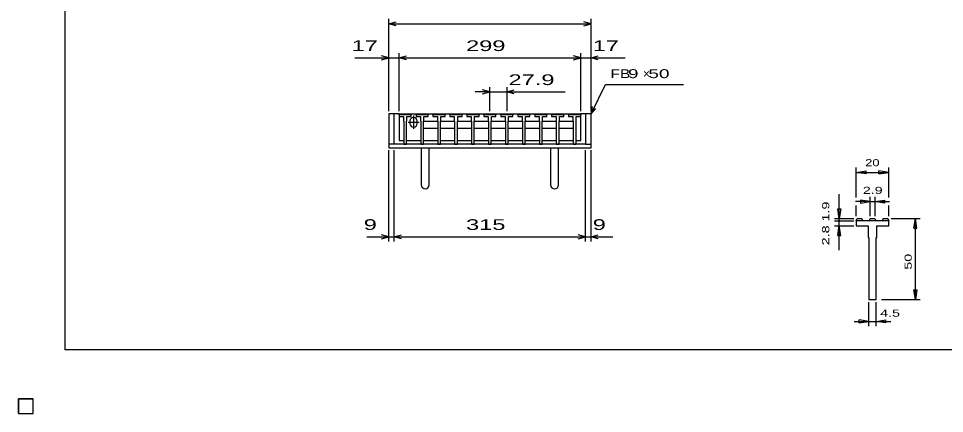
# Model space of a CAD drawing. Units: millimetres, scale not verified. Extents: x -1456 to 1389, y -1026 to 839.
# Drawn here: x -1456 to 68, y -1026 to -376 of the extents above; entities that cross this region are included whole.
import ezdxf
from ezdxf.enums import TextEntityAlignment as Align

# ---------------------------------------------------------------- set-up
doc = ezdxf.new("R2010")
doc.units = ezdxf.units.MM
doc.header["$LTSCALE"] = 8
for name, color, linetype, lineweight in [('0_2', 150, 'Continuous', 25), ('16', 3, 'Continuous', 25), ('19', 6, 'Continuous', 25), ('22', 2, 'Continuous', 25), ('32', 4, 'Continuous', 25)]:
    doc.layers.add(name, color=color, linetype=linetype, lineweight=lineweight)
doc.styles.add('ベクトル', font='')
doc.styles.get('ベクトル').set_extended_font_data('ベクトル')

msp = doc.modelspace()

# ---------------------------------------------------------------- linework, layer by layer
at = {"layer": '0_2'}
for p, q in [((-1379.2, -921.2), (-1379.2, 838.8)), ((1388.8, -921.2), (-1379.2, -921.2))]:
    msp.add_line(p, q, dxfattribs=at)
at = {"layer": '16'}
for p, q in [((-829.5, -534.2), (-829, -532.7)), ((-829.5, -532.7), (-530.5, -532.7)), ((-829.5, -532.7), (-829.5, -576.7)), ((-829, -532.7), (-826.1, -532.7)), ((-826.1, -532.7), (-825.6, -534.2)), ((-821.45, -534.2), (-820.95, -532.7)), ((-820.95, -532.7), (-818.05, -532.7)), ((-818.05, -532.7), (-817.55, -534.2)), ((-813.4, -534.2), (-812.9, -532.7)), ((-812.9, -532.7), (-810, -532.7)), ((-810, -532.7), (-809.5, -534.2)), ((-801.6, -534.2), (-801.1, -532.7)), ((-801.1, -532.7), (-798.2, -532.7)), ((-798.2, -532.7), (-797.7, -534.2)), ((-793.55, -534.2), (-793.05, -532.7)), ((-793.05, -532.7), (-790.15, -532.7)), ((-790.15, -532.7), (-789.65, -534.2)), ((-785.5, -534.2), (-785, -532.7)), ((-785, -532.7), (-782.1, -532.7)), ((-782.1, -532.7), (-781.6, -534.2)), ((-773.7, -534.2), (-773.2, -532.7)), ((-773.2, -532.7), (-770.3, -532.7)), ((-770.3, -532.7), (-769.8, -534.2)), ((-765.65, -534.2), (-765.15, -532.7)), ((-765.15, -532.7), (-762.25, -532.7)), ((-762.25, -532.7), (-761.75, -534.2)), ((-757.6, -534.2), (-757.1, -532.7)), ((-757.1, -532.7), (-754.2, -532.7)), ((-754.2, -532.7), (-753.7, -534.2)), ((-745.8, -534.2), (-745.3, -532.7)), ((-745.3, -532.7), (-742.4, -532.7)), ((-742.4, -532.7), (-741.9, -534.2)), ((-737.75, -534.2), (-737.25, -532.7)), ((-737.25, -532.7), (-734.35, -532.7)), ((-734.35, -532.7), (-733.85, -534.2)), ((-729.7, -534.2), (-729.2, -532.7)), ((-729.2, -532.7), (-726.3, -532.7)), ((-726.3, -532.7), (-725.8, -534.2)), ((-717.9, -534.2), (-717.4, -532.7)), ((-717.4, -532.7), (-714.5, -532.7)), ((-714.5, -532.7), (-714, -534.2)), ((-709.85, -534.2), (-709.35, -532.7)), ((-709.35, -532.7), (-706.45, -532.7)), ((-706.45, -532.7), (-705.95, -534.2)), ((-701.8, -534.2), (-701.3, -532.7)), ((-701.3, -532.7), (-698.4, -532.7)), ((-698.4, -532.7), (-697.9, -534.2)), ((-690, -534.2), (-689.5, -532.7)), ((-689.5, -532.7), (-686.6, -532.7)), ((-686.6, -532.7), (-686.1, -534.2)), ((-681.95, -534.2), (-681.45, -532.7)), ((-681.45, -532.7), (-678.55, -532.7)), ((-678.55, -532.7), (-678.05, -534.2)), ((-673.9, -534.2), (-673.4, -532.7)), ((-673.4, -532.7), (-670.5, -532.7)), ((-670.5, -532.7), (-670, -534.2)), ((-662.1, -534.2), (-661.6, -532.7)), ((-661.6, -532.7), (-658.7, -532.7)), ((-658.7, -532.7), (-658.2, -534.2)), ((-654.05, -534.2), (-653.55, -532.7)), ((-653.55, -532.7), (-650.65, -532.7)), ((-650.65, -532.7), (-650.15, -534.2)), ((-646, -534.2), (-645.5, -532.7)), ((-645.5, -532.7), (-642.6, -532.7)), ((-642.6, -532.7), (-642.1, -534.2)), ((-634.2, -534.2), (-633.7, -532.7)), ((-633.7, -532.7), (-630.8, -532.7)), ((-630.8, -532.7), (-630.3, -534.2)), ((-626.15, -534.2), (-625.65, -532.7)), ((-625.65, -532.7), (-622.75, -532.7)), ((-622.75, -532.7), (-622.25, -534.2)), ((-618.1, -534.2), (-617.6, -532.7)), ((-617.6, -532.7), (-614.7, -532.7)), ((-614.7, -532.7), (-614.2, -534.2)), ((-606.3, -534.2), (-605.8, -532.7)), ((-605.8, -532.7), (-602.9, -532.7)), ((-602.9, -532.7), (-602.4, -534.2)), ((-598.25, -534.2), (-597.75, -532.7)), ((-597.75, -532.7), (-594.85, -532.7)), ((-594.85, -532.7), (-594.35, -534.2)), ((-590.2, -534.2), (-589.7, -532.7)), ((-589.7, -532.7), (-586.8, -532.7)), ((-586.8, -532.7), (-586.3, -534.2)), ((-578.4, -534.2), (-577.9, -532.7)), ((-577.9, -532.7), (-575, -532.7)), ((-575, -532.7), (-574.5, -534.2)), ((-570.35, -534.2), (-569.85, -532.7)), ((-569.85, -532.7), (-566.95, -532.7)), ((-566.95, -532.7), (-566.45, -534.2)), ((-562.3, -534.2), (-561.8, -532.7)), ((-561.8, -532.7), (-558.9, -532.7)), ((-558.9, -532.7), (-558.4, -534.2)), ((-550.5, -534.2), (-550, -532.7)), ((-550, -532.7), (-547.1, -532.7)), ((-547.1, -532.7), (-546.6, -534.2)), ((-542.45, -534.2), (-541.95, -532.7)), ((-541.95, -532.7), (-539.05, -532.7)), ((-539.05, -532.7), (-538.55, -534.2)), ((-534.4, -534.2), (-533.9, -532.7)), ((-533.9, -532.7), (-531, -532.7)), ((-531, -532.7), (-530.5, -534.2)), ((-530.5, -576.7), (-530.5, -532.7)), ((-829.5, -534.2), (-829.5, -537.2)), ((-809.5, -534.2), (-829.5, -534.2)), ((-829.5, -537.2), (-822.25, -537.2)), ((-822.25, -537.2), (-822.25, -544.2)), ((-822.25, -544.2), (-821.75, -544.7)), ((-821.75, -544.7), (-821.75, -582.7)), ((-817.25, -544.7), (-816.75, -544.2)), ((-817.25, -582.7), (-817.25, -544.7)), ((-816.75, -544.2), (-816.75, -537.2)), ((-816.75, -537.2), (-809.5, -537.2)), ((-814.55, -546.7), (-796.55, -546.7)), ((-811.55, -544.7), (-811.55, -548.7)), ((-809.5, -537.2), (-809.5, -534.2)), ((-805.55, -535.7), (-805.55, -557.7)), ((-801.6, -534.2), (-801.6, -537.2)), ((-781.6, -534.2), (-801.6, -534.2)), ((-801.6, -537.2), (-794.35, -537.2)), ((-799.55, -548.7), (-799.55, -544.7)), ((-794.35, -537.2), (-794.35, -544.2)), ((-794.35, -544.2), (-793.85, -544.7)), ((-793.85, -544.7), (-793.85, -582.7)), ((-789.35, -544.7), (-788.85, -544.2)), ((-789.35, -582.7), (-789.35, -544.7)), ((-789.35, -545.7), (-788.35, -544.7)), ((-788.85, -544.2), (-788.85, -537.2)), ((-788.85, -537.2), (-781.6, -537.2)), ((-788.35, -544.7), (-766.95, -544.7)), ((-781.6, -537.2), (-781.6, -534.2)), ((-773.7, -534.2), (-773.7, -537.2)), ((-753.7, -534.2), (-773.7, -534.2)), ((-773.7, -537.2), (-766.45, -537.2)), ((-766.95, -544.7), (-765.95, -545.7)), ((-766.45, -537.2), (-766.45, -544.2)), ((-766.45, -544.2), (-765.95, -544.7)), ((-765.95, -544.7), (-765.95, -582.7)), ((-761.45, -544.7), (-760.95, -544.2)), ((-761.45, -582.7), (-761.45, -544.7)), ((-761.45, -545.7), (-760.45, -544.7)), ((-760.95, -544.2), (-760.95, -537.2)), ((-760.95, -537.2), (-753.7, -537.2)), ((-760.45, -544.7), (-739.05, -544.7)), ((-753.7, -537.2), (-753.7, -534.2)), ((-745.8, -534.2), (-745.8, -537.2)), ((-725.8, -534.2), (-745.8, -534.2)), ((-745.8, -537.2), (-738.55, -537.2)), ((-739.05, -544.7), (-738.05, -545.7)), ((-738.55, -537.2), (-738.55, -544.2)), ((-738.55, -544.2), (-738.05, -544.7)), ((-738.05, -544.7), (-738.05, -582.7)), ((-733.55, -544.7), (-733.05, -544.2)), ((-733.55, -582.7), (-733.55, -544.7)), ((-733.55, -545.7), (-732.55, -544.7)), ((-733.05, -544.2), (-733.05, -537.2)), ((-733.05, -537.2), (-725.8, -537.2)), ((-732.55, -544.7), (-711.15, -544.7)), ((-725.8, -537.2), (-725.8, -534.2)), ((-717.9, -534.2), (-717.9, -537.2)), ((-697.9, -534.2), (-717.9, -534.2)), ((-717.9, -537.2), (-710.65, -537.2)), ((-711.15, -544.7), (-710.15, -545.7)), ((-710.65, -537.2), (-710.65, -544.2)), ((-710.65, -544.2), (-710.15, -544.7)), ((-710.15, -544.7), (-710.15, -582.7)), ((-705.65, -544.7), (-705.15, -544.2)), ((-705.65, -582.7), (-705.65, -544.7)), ((-705.65, -545.7), (-704.65, -544.7)), ((-705.15, -544.2), (-705.15, -537.2)), ((-705.15, -537.2), (-697.9, -537.2)), ((-704.65, -544.7), (-683.25, -544.7)), ((-697.9, -537.2), (-697.9, -534.2)), ((-690, -534.2), (-690, -537.2)), ((-670, -534.2), (-690, -534.2)), ((-690, -537.2), (-682.75, -537.2)), ((-683.25, -544.7), (-682.25, -545.7)), ((-682.75, -537.2), (-682.75, -544.2)), ((-682.75, -544.2), (-682.25, -544.7)), ((-682.25, -544.7), (-682.25, -582.7)), ((-677.75, -544.7), (-677.25, -544.2)), ((-677.75, -582.7), (-677.75, -544.7)), ((-677.75, -545.7), (-676.75, -544.7)), ((-677.25, -544.2), (-677.25, -537.2)), ((-677.25, -537.2), (-670, -537.2)), ((-676.75, -544.7), (-655.35, -544.7)), ((-670, -537.2), (-670, -534.2)), ((-662.1, -534.2), (-662.1, -537.2)), ((-642.1, -534.2), (-662.1, -534.2)), ((-662.1, -537.2), (-654.85, -537.2)), ((-655.35, -544.7), (-654.35, -545.7)), ((-654.85, -537.2), (-654.85, -544.2)), ((-654.85, -544.2), (-654.35, -544.7)), ((-654.35, -544.7), (-654.35, -582.7)), ((-649.85, -544.7), (-649.35, -544.2)), ((-649.85, -582.7), (-649.85, -544.7)), ((-649.85, -545.7), (-648.85, -544.7)), ((-649.35, -544.2), (-649.35, -537.2)), ((-649.35, -537.2), (-642.1, -537.2)), ((-648.85, -544.7), (-627.45, -544.7)), ((-642.1, -537.2), (-642.1, -534.2)), ((-634.2, -534.2), (-634.2, -537.2)), ((-614.2, -534.2), (-634.2, -534.2)), ((-634.2, -537.2), (-626.95, -537.2)), ((-627.45, -544.7), (-626.45, -545.7)), ((-626.95, -537.2), (-626.95, -544.2)), ((-626.95, -544.2), (-626.45, -544.7)), ((-626.45, -544.7), (-626.45, -582.7)), ((-621.95, -544.7), (-621.45, -544.2)), ((-621.95, -582.7), (-621.95, -544.7)), ((-621.95, -545.7), (-620.95, -544.7)), ((-621.45, -544.2), (-621.45, -537.2)), ((-621.45, -537.2), (-614.2, -537.2)), ((-620.95, -544.7), (-599.55, -544.7)), ((-614.2, -537.2), (-614.2, -534.2)), ((-606.3, -534.2), (-606.3, -537.2)), ((-586.3, -534.2), (-606.3, -534.2)), ((-606.3, -537.2), (-599.05, -537.2)), ((-599.55, -544.7), (-598.55, -545.7)), ((-599.05, -537.2), (-599.05, -544.2)), ((-599.05, -544.2), (-598.55, -544.7)), ((-598.55, -544.7), (-598.55, -582.7)), ((-594.05, -544.7), (-593.55, -544.2)), ((-594.05, -582.7), (-594.05, -544.7)), ((-594.05, -545.7), (-593.05, -544.7)), ((-593.55, -544.2), (-593.55, -537.2)), ((-593.55, -537.2), (-586.3, -537.2)), ((-593.05, -544.7), (-571.65, -544.7)), ((-586.3, -537.2), (-586.3, -534.2)), ((-578.4, -534.2), (-578.4, -537.2)), ((-558.4, -534.2), (-578.4, -534.2)), ((-578.4, -537.2), (-571.15, -537.2)), ((-571.65, -544.7), (-570.65, -545.7)), ((-571.15, -537.2), (-571.15, -544.2)), ((-571.15, -544.2), (-570.65, -544.7)), ((-570.65, -544.7), (-570.65, -582.7)), ((-566.15, -544.7), (-565.65, -544.2)), ((-566.15, -582.7), (-566.15, -544.7)), ((-566.15, -545.7), (-565.15, -544.7)), ((-565.65, -544.2), (-565.65, -537.2)), ((-565.65, -537.2), (-558.4, -537.2)), ((-565.15, -544.7), (-543.75, -544.7)), ((-558.4, -537.2), (-558.4, -534.2)), ((-550.5, -534.2), (-550.5, -537.2)), ((-530.5, -534.2), (-550.5, -534.2)), ((-550.5, -537.2), (-543.25, -537.2)), ((-543.75, -544.7), (-542.75, -545.7)), ((-543.25, -537.2), (-543.25, -544.2)), ((-543.25, -544.2), (-542.75, -544.7)), ((-542.75, -544.7), (-542.75, -582.7)), ((-538.25, -544.7), (-537.75, -544.2)), ((-538.25, -582.7), (-538.25, -544.7)), ((-537.75, -544.2), (-537.75, -537.2)), ((-537.75, -537.2), (-530.5, -537.2)), ((-530.5, -537.2), (-530.5, -534.2)), ((-788.35, -556.7), (-789.35, -555.7)), ((-766.95, -556.7), (-788.35, -556.7)), ((-765.95, -555.7), (-766.95, -556.7)), ((-760.45, -556.7), (-761.45, -555.7)), ((-739.05, -556.7), (-760.45, -556.7)), ((-738.05, -555.7), (-739.05, -556.7)), ((-732.55, -556.7), (-733.55, -555.7)), ((-711.15, -556.7), (-732.55, -556.7)), ((-710.15, -555.7), (-711.15, -556.7)), ((-704.65, -556.7), (-705.65, -555.7)), ((-683.25, -556.7), (-704.65, -556.7)), ((-682.25, -555.7), (-683.25, -556.7)), ((-676.75, -556.7), (-677.75, -555.7)), ((-655.35, -556.7), (-676.75, -556.7)), ((-654.35, -555.7), (-655.35, -556.7)), ((-648.85, -556.7), (-649.85, -555.7)), ((-627.45, -556.7), (-648.85, -556.7)), ((-626.45, -555.7), (-627.45, -556.7)), ((-620.95, -556.7), (-621.95, -555.7)), ((-599.55, -556.7), (-620.95, -556.7)), ((-598.55, -555.7), (-599.55, -556.7)), ((-593.05, -556.7), (-594.05, -555.7)), ((-571.65, -556.7), (-593.05, -556.7)), ((-570.65, -555.7), (-571.65, -556.7)), ((-565.15, -556.7), (-566.15, -555.7)), ((-543.75, -556.7), (-565.15, -556.7)), ((-542.75, -555.7), (-543.75, -556.7)), ((-829.5, -576.7), (-821.75, -576.7)), ((-817.25, -576.7), (-793.85, -576.7)), ((-789.35, -576.7), (-765.95, -576.7)), ((-761.45, -576.7), (-738.05, -576.7)), ((-733.55, -576.7), (-710.15, -576.7)), ((-705.65, -576.7), (-682.25, -576.7)), ((-677.75, -576.7), (-654.35, -576.7)), ((-649.85, -576.7), (-626.45, -576.7)), ((-621.95, -576.7), (-598.55, -576.7)), ((-594.05, -576.7), (-570.65, -576.7)), ((-566.15, -576.7), (-542.75, -576.7)), ((-538.25, -576.7), (-530.5, -576.7)), ((-821.75, -582.7), (-817.25, -582.7)), ((-793.85, -582.7), (-789.35, -582.7)), ((-765.95, -582.7), (-761.45, -582.7)), ((-738.05, -582.7), (-733.55, -582.7)), ((-710.15, -582.7), (-705.65, -582.7)), ((-682.25, -582.7), (-677.75, -582.7)), ((-654.35, -582.7), (-649.85, -582.7)), ((-626.45, -582.7), (-621.95, -582.7)), ((-598.55, -582.7), (-594.05, -582.7)), ((-570.65, -582.7), (-566.15, -582.7)), ((-542.75, -582.7), (-538.25, -582.7)), ((-1456, -1002), (-1432, -1002)), ((-1456, -1026), (-1456, -1002)), ((-1456, -1002), (-1432, -1002)), ((-1456, -1026), (-1456, -1002)), ((-1456, -1002), (-1432, -1002)), ((-1456, -1026), (-1456, -1002)), ((-1456, -1002), (-1432, -1002)), ((-1456, -1026), (-1456, -1002)), ((-1456, -1002), (-1432, -1002)), ((-1456, -1026), (-1456, -1002)), ((-1432, -1026), (-1432, -1002)), ((-1432, -1026), (-1432, -1002)), ((-1432, -1026), (-1432, -1002)), ((-1432, -1026), (-1432, -1002)), ((-1432, -1026), (-1432, -1002)), ((-1456, -1026), (-1432, -1026)), ((-1456, -1026), (-1432, -1026)), ((-1456, -1026), (-1432, -1026)), ((-1456, -1026), (-1432, -1026)), ((-1456, -1026), (-1432, -1026))]:
    msp.add_line(p, q, dxfattribs=at)
for centre, start, end in [((-805.55, -544.7), 0, 180), ((-805.55, -548.7), 180, 0)]:
    msp.add_arc(centre, 6, start, end, dxfattribs=at)
at = {"layer": '19'}
for p, q in [((-829.5, -532.7), (-846.5, -532.7)), ((-846.5, -532.7), (-846.5, -588.7)), ((-837.5, -582.7), (-837.5, -532.7)), ((-513.5, -532.7), (-530.5, -532.7)), ((-522.5, -532.7), (-522.5, -582.7)), ((-513.5, -588.7), (-513.5, -532.7)), ((-837.5, -582.7), (-846.5, -582.7)), ((-846.5, -588.7), (-513.5, -588.7)), ((-522.5, -582.7), (-837.5, -582.7)), ((-793, -588.7), (-793, -649.81)), ((-780, -649.81), (-780, -588.7)), ((-580, -588.7), (-580, -649.81)), ((-567, -649.81), (-567, -588.7)), ((-522.5, -582.7), (-513.5, -582.7))]:
    msp.add_line(p, q, dxfattribs=at)
for centre in [(-786.5, -649.81), (-573.5, -649.81)]:
    msp.add_arc(centre, 6.5, 180, 0, dxfattribs=at)
at = {"layer": '22', "color": 4}
for p, q in [((-846.5, -528.7), (-846.5, -376.7)), ((-513.5, -528.7), (-513.5, -376.7)), ((-846.5, -384.7), (-834.5, -381.5)), ((-834.5, -387.9), (-846.5, -384.7)), ((-846.5, -384.7), (-513.5, -384.7)), ((-513.5, -384.7), (-525.5, -381.5)), ((-525.5, -387.9), (-513.5, -384.7)), ((-902.5, -440.7), (-846.5, -440.7)), ((-846.5, -440.7), (-858.5, -437.5)), ((-858.5, -443.9), (-846.5, -440.7)), ((-846.5, -528.7), (-846.5, -432.7)), ((-846.5, -440.7), (-829.5, -440.7)), ((-829.5, -528.7), (-829.5, -432.7)), ((-829.5, -440.7), (-817.5, -437.5)), ((-817.5, -443.9), (-829.5, -440.7)), ((-829.5, -440.7), (-530.5, -440.7)), ((-530.5, -440.7), (-542.5, -437.5)), ((-542.5, -443.9), (-530.5, -440.7)), ((-530.5, -528.7), (-530.5, -432.7)), ((-530.5, -440.7), (-513.5, -440.7)), ((-513.5, -528.7), (-513.5, -432.7)), ((-513.5, -440.7), (-501.5, -437.5)), ((-501.5, -443.9), (-513.5, -440.7)), ((-513.5, -440.7), (-457.5, -440.7)), ((-513.5, -532.7), (-489.5, -484.7)), ((-489.5, -484.7), (-361.5, -484.7)), ((-680, -496.7), (-704, -496.7)), ((-680, -496.7), (-692, -493.5)), ((-692, -499.9), (-680, -496.7)), ((-680, -528.7), (-680, -488.7)), ((-680, -496.7), (-652.1, -496.7)), ((-652.1, -488.7), (-652.1, -528.7)), ((-652.1, -496.7), (-640.1, -493.5)), ((-640.1, -499.9), (-652.1, -496.7)), ((-652.1, -496.7), (-556.1, -496.7)), ((-513.5, -532.7), (-511.1, -521.02)), ((-513.5, -532.7), (-505.5, -523.9)), ((-846.5, -743.1), (-846.5, -592.7)), ((-837.5, -743.1), (-837.5, -592.7)), ((-522.5, -743.1), (-522.5, -592.7)), ((-513.5, -743.1), (-513.5, -592.7)), ((-882.5, -735.1), (-846.5, -735.1)), ((-846.5, -735.1), (-858.5, -731.9)), ((-858.5, -738.3), (-846.5, -735.1)), ((-846.5, -735.1), (-837.5, -735.1)), ((-837.5, -735.1), (-825.5, -731.9)), ((-825.5, -738.3), (-837.5, -735.1)), ((-837.5, -735.1), (-522.5, -735.1)), ((-522.5, -735.1), (-534.5, -731.9)), ((-534.5, -738.3), (-522.5, -735.1)), ((-522.5, -735.1), (-513.5, -735.1)), ((-513.5, -735.1), (-501.5, -731.9)), ((-501.5, -738.3), (-513.5, -735.1)), ((-513.5, -735.1), (-477.5, -735.1))]:
    msp.add_line(p, q, dxfattribs=at)
at = {"layer": '22'}
for p, q in [((-1432, -1002), (-1456, -1002)), ((-1456, -1002), (-1456, -1026)), ((-1432, -1002), (-1456, -1002)), ((-1456, -1002), (-1456, -1026)), ((-1432, -1002), (-1456, -1002)), ((-1456, -1002), (-1456, -1026)), ((-1432, -1026), (-1432, -1002)), ((-1432, -1026), (-1432, -1002)), ((-1432, -1026), (-1432, -1002)), ((-1456, -1026), (-1432, -1026)), ((-1456, -1026), (-1432, -1026)), ((-1456, -1026), (-1432, -1026))]:
    msp.add_line(p, q, dxfattribs=at)
at = {"layer": '32'}
for p, q in [((-76.8, -670.8), (-76.8, -621.2)), ((-23.467, -670.8), (-23.467, -621.2)), ((-76.8, -629.2), (-60.8, -626.8)), ((-60.8, -631.6), (-76.8, -629.2)), ((-76.8, -629.2), (-23.467, -629.2)), ((-60.8, -631.6), (-60.8, -626.8)), ((-23.467, -629.2), (-39.467, -626.8)), ((-39.467, -631.6), (-39.467, -626.8)), ((-39.467, -631.6), (-23.467, -629.2)), ((-104.8, -705.2), (-104.8, -665.2)), ((-54, -701.2), (-54, -669.2)), ((-46.267, -669.2), (-46.267, -701.2)), ((-54, -677.2), (-78, -677.2)), ((-76.8, -701.2), (-76.8, -683.6)), ((-54, -677.2), (-70, -674.8)), ((-70, -674.8), (-70, -679.6)), ((-70, -679.6), (-54, -677.2)), ((-54, -677.2), (-46.267, -677.2)), ((-46.267, -677.2), (-30.267, -674.8)), ((-30.267, -679.6), (-46.267, -677.2)), ((-46.267, -677.2), (-22.267, -677.2)), ((-30.267, -674.8), (-30.267, -679.6)), ((-23.467, -701.2), (-23.467, -683.6)), ((-104.8, -705.2), (-107.2, -689.2)), ((-107.2, -689.2), (-102.4, -689.2)), ((-102.4, -689.2), (-104.8, -705.2)), ((-112.8, -705.2), (-80.8, -705.2)), ((-112.8, -709.2), (-80.8, -709.2)), ((-104.8, -717.2), (-104.8, -705.2)), ((-76.8, -709.2), (-75.467, -705.2)), ((-76.8, -709.2), (-76.8, -717.2)), ((-23.467, -709.2), (-76.8, -709.2)), ((-75.467, -705.2), (-67.733, -705.2)), ((-67.733, -705.2), (-66.4, -709.2)), ((-55.333, -709.2), (-54, -705.2)), ((-54, -705.2), (-46.267, -705.2)), ((-46.267, -705.2), (-44.933, -709.2)), ((-33.867, -709.2), (-32.533, -705.2)), ((-32.533, -705.2), (-24.8, -705.2)), ((-24.8, -705.2), (-23.467, -709.2)), ((-23.467, -717.2), (-23.467, -709.2)), ((-19.467, -705.2), (28.533, -705.2)), ((18.133, -721.2), (20.533, -705.2)), ((22.933, -721.2), (20.533, -705.2)), ((20.533, -838.534), (20.533, -705.2)), ((-112.8, -717.2), (-80.8, -717.2)), ((-107.2, -733.2), (-104.8, -717.2)), ((-102.4, -733.2), (-104.8, -717.2)), ((-104.8, -757.2), (-104.8, -717.2)), ((-76.8, -717.2), (-57.467, -717.2)), ((-57.467, -717.2), (-57.467, -735.867)), ((-42.8, -735.867), (-42.8, -717.2)), ((-42.8, -717.2), (-23.467, -717.2)), ((18.133, -721.2), (22.933, -721.2)), ((-107.2, -733.2), (-102.4, -733.2)), ((-57.467, -735.867), (-56.133, -737.2)), ((-56.133, -737.2), (-56.133, -838.533)), ((-44.133, -737.2), (-42.8, -735.867)), ((-44.133, -838.533), (-44.133, -737.2)), ((20.533, -838.534), (18.133, -822.534)), ((18.133, -822.534), (22.933, -822.534)), ((22.933, -822.534), (20.533, -838.534)), ((-56.133, -838.533), (-44.133, -838.533)), ((-56.133, -882.534), (-56.133, -842.534)), ((-44.133, -882.534), (-44.133, -842.534)), ((-35.467, -838.534), (28.533, -838.534)), ((-80.133, -874.534), (-56.133, -874.534)), ((-56.133, -874.534), (-72.133, -872.134)), ((-72.133, -876.934), (-72.133, -872.134)), ((-72.133, -876.934), (-56.133, -874.534)), ((-56.133, -874.534), (-44.133, -874.534)), ((-44.133, -874.534), (-28.133, -872.134)), ((-28.133, -876.934), (-44.133, -874.534)), ((-44.133, -874.534), (-20.133, -874.534)), ((-28.133, -876.934), (-28.133, -872.134))]:
    msp.add_line(p, q, dxfattribs=at)
msp.add_circle((-104.8, -709.2), 0.8, dxfattribs=at)

# ---------------------------------------------------------------- texts
at = {"layer": '22', "style": 'ベクトル'}
for s, height, width, p in [(' 17 ', 17.6, 1.65, (-918.5, -420.7)), (' 299 ', 17.6, 1.65, (-730, -420.7)), (' 17 ', 17.6, 1.65, (-521.5, -420.7)), (' 27.9 ', 17.6, 1.65, (-660.1, -476.7)), ('FB', 14.66, 1.3, (-481.5, -466.7)), (' 9 ', 14.66, 1.6, (-461.5, -466.7)), (' 50 ', 14.66, 1.6, (-427.9, -466.7)), (' 9 ', 17.6, 1.65, (-898.5, -715.1)), (' 315 ', 17.6, 1.65, (-730, -715.1)), (' 9 ', 17.6, 1.65, (-521.5, -715.1))]:
    msp.add_text(s, height=height, dxfattribs=dict(at, width=width)).set_placement(p, align=Align.MIDDLE_LEFT)
msp.add_text('×', height=14.66, dxfattribs=at).set_placement((-427.9, -466.7), align=Align.MIDDLE_LEFT)
at = {"layer": '32', "color": 2, "style": 'ベクトル'}
for s, width, p in [('20', 1.35, (-62.133, -613.2)), ('2.9', 1.5, (-66.133, -658.8)), (' 4.5 ', 1.5, (-44.133, -860.934))]:
    msp.add_text(s, height=11.73, dxfattribs=dict(at, width=width)).set_placement(p, align=Align.MIDDLE_LEFT)
at = {"layer": '32', "color": 2, "style": 'ベクトル', "width": 1.5}
for s, p in [('2.8 1.9', (-127.2, -749.2)), (' 50 ', (8.533, -795.867))]:
    msp.add_text(s, height=11.73, rotation=90, dxfattribs=at).set_placement(p, align=Align.MIDDLE_LEFT)

doc.saveas('drawing.dxf')
